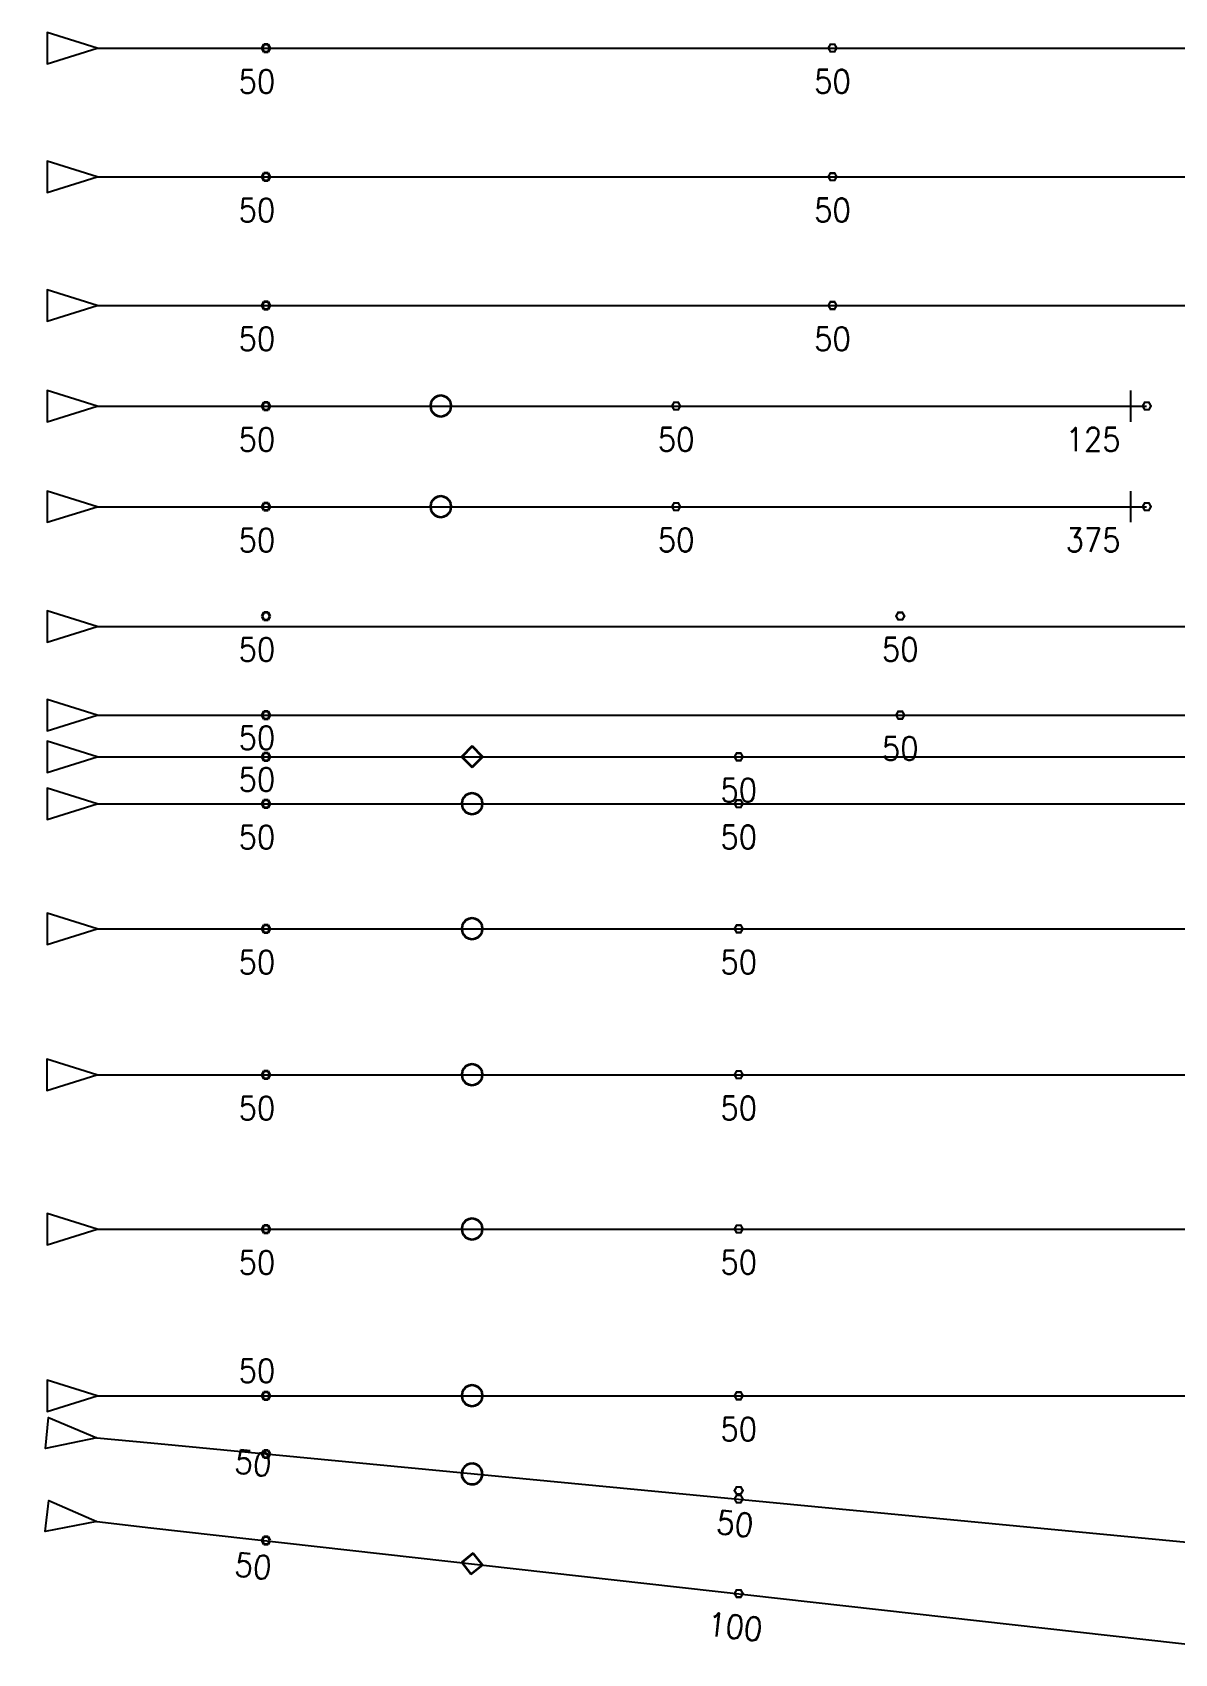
# Model space of a CAD drawing. Header units: millimetres. Extents: x 131700 to 589785, y -24154 to 46087.
# Drawn here: x 380760 to 391717, y 9146 to 24699 of the extents above; entities that cross this region are included whole.
import ezdxf
from ezdxf.enums import TextEntityAlignment as Align

# ---------------------------------------------------------------- set-up
doc = ezdxf.new("R2010")
doc.units = ezdxf.units.MM
doc.layers.get('0').update_dxf_attribs({"lineweight": 20})
doc.layers.add('ARES_TAG', color=3, linetype='Continuous')
doc.layers.add('NDC_S_TENDON', color=10, linetype='Continuous')
doc.layers.add('Current_plane_Column', color=7, linetype='Continuous', true_color=0x4b00ff)
doc.layers.add('NDC_LCAP', color=87, linetype='Continuous', plot=False)
for name, color, linetype, lineweight in [('NDC_S-TENDON', 6, 'Continuous', 35), ('NDC_S_ANNO', 7, 'Continuous', 20), ('NDC_S_SYMBOL', 1, 'Continuous', 15)]:
    doc.layers.add(name, color=color, linetype=linetype, lineweight=lineweight)
doc.styles.add('ARES_BIGTEXT', font='VHARIALN.TTF')
doc.styles.add('ARES_ROMANS_0.36', font='romans.shx', dxfattribs={"width": 0.36, "bigfont": 'vns.shx'})
doc.styles.add('MtXpl_standard_shx', font='standard.shx')
doc.styles.get("Standard").update_dxf_attribs({"font": 'arial.ttf'})

# ---------------------------------------------------------------- blocks, each defined once
blk = doc.blocks.new('*U583')
at = {"layer": 'NDC_S_TENDON'}
for p, q in [((-4909, 0), (-500, 0)), ((-500, 0), (5123, 0))]:
    blk.add_line(p, q, dxfattribs=at)
blk.add_lwpolyline([(-5429, 0), (-5909, 150), (-5909, -150), (-5429, 0), (-4909, 0)], dxfattribs=at)
at = {"layer": 'ARES_TAG', "style": 'ARES_ROMANS_0.36', "width": 0.36}
blk.add_attdef('S3', text='', height=375, dxfattribs=at).set_placement((-9038, 0), align=Align.MIDDLE_CENTER)
at = {"layer": 'NDC_LCAP', "style": 'ARES_BIGTEXT'}
blk.add_attdef('L', text='', height=350, dxfattribs=at).set_placement((-9769, 0), align=Align.MIDDLE_RIGHT)
blk = doc.blocks.new('*U586')
at = {"layer": 'NDC_S_TENDON'}
for p, q in [((-4909, 0), (-500, 0)), ((-500, 0), (5123, 0))]:
    blk.add_line(p, q, dxfattribs=at)
blk.add_lwpolyline([(-5429, 0), (-5909, 150), (-5909, -150), (-5429, 0), (-4909, 0)], dxfattribs=at)
at = {"layer": 'ARES_TAG', "style": 'ARES_ROMANS_0.36', "width": 0.36}
blk.add_attdef('S3', text='', height=375, dxfattribs=at).set_placement((-10219, 0), align=Align.MIDDLE_CENTER)
at = {"layer": 'NDC_LCAP', "style": 'ARES_BIGTEXT'}
blk.add_attdef('L', text='', height=350, dxfattribs=at).set_placement((-10950, 0), align=Align.MIDDLE_RIGHT)
blk = doc.blocks.new('*U598')
at = {"layer": 'NDC_S_TENDON'}
for p, q in [((-4926, 0), (-500, 0)), ((-500, 0), (5123, 0))]:
    blk.add_line(p, q, dxfattribs=at)
blk.add_lwpolyline([(-5446, 0), (-5926, 150), (-5926, -150), (-5446, 0), (-4926, 0)], dxfattribs=at)
at = {"layer": 'ARES_TAG', "style": 'ARES_ROMANS_0.36', "width": 0.36}
blk.add_attdef('S3', text='', height=375, dxfattribs=at).set_placement((-9956, 0), align=Align.MIDDLE_CENTER)
at = {"layer": 'NDC_LCAP', "style": 'ARES_BIGTEXT'}
blk.add_attdef('L', text='', height=350, dxfattribs=at).set_placement((-10687, 0), align=Align.MIDDLE_RIGHT)
blk = doc.blocks.new('*U601')
at = {"layer": 'NDC_S_TENDON'}
for p, q in [((-4912, 0), (-500, 0)), ((-500, 0), (5123, 0))]:
    blk.add_line(p, q, dxfattribs=at)
blk.add_lwpolyline([(-5432, 0), (-5912, 150), (-5912, -150), (-5432, 0), (-4912, 0)], dxfattribs=at)
at = {"layer": 'ARES_TAG', "style": 'ARES_ROMANS_0.36', "width": 0.36}
blk.add_attdef('S3', text='', height=375, dxfattribs=at).set_placement((-9042, 0), align=Align.MIDDLE_CENTER)
at = {"layer": 'NDC_LCAP', "style": 'ARES_BIGTEXT'}
blk.add_attdef('L', text='', height=350, dxfattribs=at).set_placement((-9773, 0), align=Align.MIDDLE_RIGHT)
blk = doc.blocks.new('*U594')
at = {"layer": 'NDC_S_SYMBOL', "color": 3}
blk.add_line((-8588, 0), (-7088, 0), dxfattribs=at)
blk.add_circle((-9038, 0), 450, dxfattribs=at)
at = {"layer": 'NDC_S_TENDON'}
for p, q in [((-4909, 0), (-500, 0)), ((-500, 0), (2837, 0)), ((2837, 0), (3639, 0)), ((3639, 0), (4639, 0)), ((4489, -150), (4489, 150))]:
    blk.add_line(p, q, dxfattribs=at)
blk.add_lwpolyline([(-5429, 0), (-5909, 150), (-5909, -150), (-5429, 0), (-4909, 0)], dxfattribs=at)
at = {"layer": 'ARES_TAG', "style": 'ARES_ROMANS_0.36', "width": 0.36}
blk.add_attdef('S3', text='', height=375, dxfattribs=at).set_placement((-9038, 0), align=Align.MIDDLE_CENTER)
at = {"layer": 'NDC_LCAP', "style": 'ARES_BIGTEXT'}
blk.add_attdef('L', text='', height=350, dxfattribs=at).set_placement((-9769, 0), align=Align.MIDDLE_RIGHT)
blk = doc.blocks.new('*U590')
at = {"layer": 'NDC_S_TENDON'}
for p, q in [((-4911, 0), (-500, 0)), ((-500, 0), (5123, 0))]:
    blk.add_line(p, q, dxfattribs=at)
blk.add_lwpolyline([(-5431, 0), (-5911, 150), (-5911, -150), (-5431, 0), (-4911, 0)], dxfattribs=at)
at = {"layer": 'ARES_TAG', "style": 'ARES_ROMANS_0.36', "width": 0.36}
blk.add_attdef('S3', text='', height=375, dxfattribs=at).set_placement((-9040, 0), align=Align.MIDDLE_CENTER)
at = {"layer": 'NDC_LCAP', "style": 'ARES_BIGTEXT'}
blk.add_attdef('L', text='', height=350, dxfattribs=at).set_placement((-9771, 0), align=Align.MIDDLE_RIGHT)
blk = doc.blocks.new('*U589')
at = {"layer": 'NDC_S_TENDON'}
for p, q in [((-4908, 0), (-500, 0)), ((-500, 0), (5123, 0))]:
    blk.add_line(p, q, dxfattribs=at)
blk.add_lwpolyline([(-5428, 0), (-5908, 150), (-5908, -150), (-5428, 0), (-4908, 0)], dxfattribs=at)
at = {"layer": 'ARES_TAG', "style": 'ARES_ROMANS_0.36', "width": 0.36}
blk.add_attdef('S3', text='', height=375, dxfattribs=at).set_placement((-9038, 0), align=Align.MIDDLE_CENTER)
at = {"layer": 'NDC_LCAP', "style": 'ARES_BIGTEXT'}
blk.add_attdef('L', text='', height=350, dxfattribs=at).set_placement((-9769, 0), align=Align.MIDDLE_RIGHT)
blk = doc.blocks.new('*U605')
at = {"layer": 'NDC_S_TENDON'}
blk.add_line((-27206, -1208), (-16450, 0), dxfattribs=at)
blk.add_lwpolyline([(-27723, -1266), (-28217, -1171), (-28183, -1469), (-27723, -1266), (-27206, -1208)], dxfattribs=at)
at = {"layer": 'ARES_TAG', "style": 'ARES_ROMANS_0.36', "width": 0.36}
blk.add_attdef('S3', text='', height=375, rotation=6.4084, dxfattribs=at).set_placement((-31310, -1669), align=Align.MIDDLE_CENTER)
at = {"layer": 'NDC_LCAP', "style": 'ARES_BIGTEXT'}
blk.add_attdef('L', text='', height=350, rotation=6.4084, dxfattribs=at).set_placement((-32037, -1751), align=Align.MIDDLE_RIGHT)
blk = doc.blocks.new('*U604')
at = {"layer": 'NDC_S_TENDON'}
blk.add_line((-27204, -1030), (-16450, 0), dxfattribs=at)
blk.add_lwpolyline([(-27722, -1079), (-28214, -976), (-28186, -1274), (-27722, -1079), (-27204, -1030)], dxfattribs=at)
at = {"layer": 'ARES_TAG', "style": 'ARES_ROMANS_0.36', "width": 0.36}
blk.add_attdef('S3', text='', height=375, rotation=5.4684, dxfattribs=at).set_placement((-31315, -1423), align=Align.MIDDLE_CENTER)
at = {"layer": 'NDC_LCAP', "style": 'ARES_BIGTEXT'}
blk.add_attdef('L', text='', height=350, rotation=5.4684, dxfattribs=at).set_placement((-32043, -1493), align=Align.MIDDLE_RIGHT)
blk = doc.blocks.new('*U597')
at = {"layer": 'NDC_S_TENDON'}
for p, q in [((-4909, 0), (-500, 0)), ((-500, 0), (5123, 0))]:
    blk.add_line(p, q, dxfattribs=at)
blk.add_lwpolyline([(-5429, 0), (-5909, 150), (-5909, -150), (-5429, 0), (-4909, 0)], dxfattribs=at)
at = {"layer": 'ARES_TAG', "style": 'ARES_ROMANS_0.36', "width": 0.36}
blk.add_attdef('S3', text='', height=375, dxfattribs=at).set_placement((-9038, 0), align=Align.MIDDLE_CENTER)
at = {"layer": 'NDC_LCAP', "style": 'ARES_BIGTEXT'}
blk.add_attdef('L', text='', height=350, dxfattribs=at).set_placement((-9769, 0), align=Align.MIDDLE_RIGHT)
blk = doc.blocks.new('*U596')
at = {"layer": 'NDC_S_TENDON'}
for p, q in [((-4909, 0), (-500, 0)), ((-500, 0), (5123, 0))]:
    blk.add_line(p, q, dxfattribs=at)
blk.add_lwpolyline([(-5429, 0), (-5909, 150), (-5909, -150), (-5429, 0), (-4909, 0)], dxfattribs=at)
at = {"layer": 'ARES_TAG', "style": 'ARES_ROMANS_0.36', "width": 0.36}
blk.add_attdef('S3', text='', height=375, dxfattribs=at).set_placement((-9038, 0), align=Align.MIDDLE_CENTER)
at = {"layer": 'NDC_LCAP', "style": 'ARES_BIGTEXT'}
blk.add_attdef('L', text='', height=350, dxfattribs=at).set_placement((-9769, 0), align=Align.MIDDLE_RIGHT)
blk = doc.blocks.new('TDX')
at = {"layer": 'NDC_S-TENDON', "linetype": 'Continuous'}
for p, q in [((380, 15084, 2489), (360, 15049, 2489)), ((380, 15084, 2489), (360, 15049, 2489)), ((360, 15049, 2489), (380, 15014, 2489)), ((360, 15049, 2489), (380, 15014, 2489)), ((420, 15084, 2489), (380, 15084, 2489)), ((420, 15084, 2489), (380, 15084, 2489)), ((380, 15014, 2489), (420, 15014, 2489)), ((380, 15014, 2489), (420, 15014, 2489)), ((440, 15049, 2489), (420, 15084, 2489)), ((440, 15049, 2489), (420, 15084, 2489)), ((420, 15014, 2489), (440, 15049, 2489)), ((420, 15014, 2489), (440, 15049, 2489)), ((380, 13849, 2489), (360, 13814, 2489)), ((380, 13849, 2489), (360, 13814, 2489)), ((420, 13849, 2489), (380, 13849, 2489)), ((420, 13849, 2489), (380, 13849, 2489)), ((440, 13814, 2489), (420, 13849, 2489)), ((440, 13814, 2489), (420, 13849, 2489)), ((360, 13814, 2489), (380, 13779, 2489)), ((360, 13814, 2489), (380, 13779, 2489)), ((380, 13779, 2489), (420, 13779, 2489)), ((380, 13779, 2489), (420, 13779, 2489)), ((420, 13779, 2489), (440, 13814, 2489)), ((420, 13779, 2489), (440, 13814, 2489)), ((380, 12614, 2489), (360, 12579, 2489)), ((380, 12614, 2489), (360, 12579, 2489)), ((420, 12614, 2489), (380, 12614, 2489)), ((420, 12614, 2489), (380, 12614, 2489)), ((440, 12579, 2489), (420, 12614, 2489)), ((440, 12579, 2489), (420, 12614, 2489)), ((360, 12579, 2489), (380, 12544, 2489)), ((360, 12579, 2489), (380, 12544, 2489)), ((380, 12544, 2489), (420, 12544, 2489)), ((380, 12544, 2489), (420, 12544, 2489)), ((420, 12544, 2489), (440, 12579, 2489)), ((420, 12544, 2489), (440, 12579, 2489)), ((1997, 11674, 5322), (1982, 11646, 5322)), ((2019, 11696, 5322), (1997, 11674, 5322)), ((2047, 11710, 5322), (2019, 11696, 5322)), ((2078, 11715, 5322), (2047, 11710, 5322)), ((2108, 11710, 5322), (2078, 11715, 5322)), ((2136, 11696, 5322), (2108, 11710, 5322)), ((2158, 11674, 5322), (2136, 11696, 5322)), ((2173, 11646, 5322), (2158, 11674, 5322)), ((380, 11649, 2489), (360, 11614, 2489)), ((380, 11649, 2489), (360, 11614, 2489)), ((360, 11614, 2489), (380, 11579, 2489)), ((360, 11614, 2489), (380, 11579, 2489)), ((420, 11649, 2489), (380, 11649, 2489)), ((420, 11649, 2489), (380, 11649, 2489)), ((380, 11579, 2489), (420, 11579, 2489)), ((380, 11579, 2489), (420, 11579, 2489)), ((440, 11614, 2489), (420, 11649, 2489)), ((440, 11614, 2489), (420, 11649, 2489)), ((420, 11579, 2489), (440, 11614, 2489)), ((420, 11579, 2489), (440, 11614, 2489)), ((1982, 11646, 5322), (1978, 11615, 5322)), ((1978, 11615, 5322), (1982, 11584, 5322)), ((1978, 11615, 5322), (1978, 11615, 5322)), ((1982, 11584, 5322), (1997, 11556, 5322)), ((1997, 11556, 5322), (2019, 11534, 5322)), ((2019, 11534, 5322), (2047, 11520, 5322)), ((2047, 11520, 5322), (2078, 11515, 5322)), ((2078, 11515, 5322), (2108, 11520, 5322)), ((2108, 11520, 5322), (2136, 11534, 5322)), ((2136, 11534, 5322), (2158, 11556, 5322)), ((2158, 11556, 5322), (2173, 11584, 5322)), ((2178, 11615, 5322), (2173, 11646, 5322)), ((2173, 11584, 5322), (2178, 11615, 5322)), ((2047, 10745, 5180), (2019, 10731, 5180)), ((2078, 10750, 5180), (2047, 10745, 5180)), ((2108, 10745, 5180), (2078, 10750, 5180)), ((2136, 10731, 5180), (2108, 10745, 5180)), ((380, 10684, 2489), (360, 10649, 2489)), ((380, 10684, 2489), (360, 10649, 2489)), ((360, 10649, 2489), (380, 10614, 2489)), ((360, 10649, 2489), (380, 10614, 2489)), ((420, 10684, 2489), (380, 10684, 2489)), ((420, 10684, 2489), (380, 10684, 2489)), ((380, 10614, 2489), (420, 10614, 2489)), ((380, 10614, 2489), (420, 10614, 2489)), ((440, 10649, 2489), (420, 10684, 2489)), ((440, 10649, 2489), (420, 10684, 2489)), ((420, 10614, 2489), (440, 10649, 2489)), ((420, 10614, 2489), (440, 10649, 2489)), ((1982, 10681, 5180), (1978, 10650, 5180)), ((1978, 10650, 5180), (1982, 10619, 5180)), ((1978, 10650, 5180), (1978, 10650, 5180)), ((1997, 10709, 5180), (1982, 10681, 5180)), ((1982, 10619, 5180), (1997, 10591, 5180)), ((2019, 10731, 5180), (1997, 10709, 5180)), ((1997, 10591, 5180), (2019, 10569, 5180)), ((2158, 10709, 5180), (2136, 10731, 5180)), ((2136, 10569, 5180), (2158, 10591, 5180)), ((2173, 10681, 5180), (2158, 10709, 5180)), ((2158, 10591, 5180), (2173, 10619, 5180)), ((2178, 10650, 5180), (2173, 10681, 5180)), ((2173, 10619, 5180), (2178, 10650, 5180)), ((2019, 10569, 5180), (2047, 10555, 5180)), ((2047, 10555, 5180), (2078, 10550, 5180)), ((2078, 10550, 5180), (2108, 10555, 5180)), ((2108, 10555, 5180), (2136, 10569, 5180)), ((380, 9634, 2489), (360, 9599, 2489)), ((380, 9634, 2489), (360, 9599, 2489)), ((360, 9599, 2489), (380, 9564, 2489)), ((360, 9599, 2489), (380, 9564, 2489)), ((420, 9634, 2489), (380, 9634, 2489)), ((420, 9634, 2489), (380, 9634, 2489)), ((380, 9564, 2489), (420, 9564, 2489)), ((380, 9564, 2489), (420, 9564, 2489)), ((440, 9599, 2489), (420, 9634, 2489)), ((440, 9599, 2489), (420, 9634, 2489)), ((420, 9564, 2489), (440, 9599, 2489)), ((420, 9564, 2489), (440, 9599, 2489)), ((380, 8684, 2489), (360, 8649, 2489)), ((380, 8684, 2489), (360, 8649, 2489)), ((360, 8649, 2489), (380, 8614, 2489)), ((360, 8649, 2489), (380, 8614, 2489)), ((420, 8684, 2489), (380, 8684, 2489)), ((420, 8684, 2489), (380, 8684, 2489)), ((380, 8614, 2489), (420, 8614, 2489)), ((380, 8614, 2489), (420, 8614, 2489)), ((440, 8649, 2489), (420, 8684, 2489)), ((440, 8649, 2489), (420, 8684, 2489)), ((420, 8614, 2489), (440, 8649, 2489)), ((420, 8614, 2489), (440, 8649, 2489)), ((380, 8284, 2489), (360, 8249, 2489)), ((380, 8284, 2489), (360, 8249, 2489)), ((360, 8249, 2489), (380, 8214, 2489)), ((360, 8249, 2489), (380, 8214, 2489)), ((420, 8284, 2489), (380, 8284, 2489)), ((420, 8284, 2489), (380, 8284, 2489)), ((440, 8249, 2489), (420, 8284, 2489)), ((440, 8249, 2489), (420, 8284, 2489)), ((420, 8214, 2489), (440, 8249, 2489)), ((420, 8214, 2489), (440, 8249, 2489)), ((2378, 8350, 5177), (2278, 8250, 5177)), ((2278, 8250, 5177), (2378, 8150, 5177)), ((2278, 8250, 5177), (2278, 8250, 5177)), ((2478, 8250, 5177), (2378, 8350, 5177)), ((2378, 8150, 5177), (2478, 8250, 5177)), ((380, 8214, 2489), (420, 8214, 2489)), ((380, 8214, 2489), (420, 8214, 2489)), ((380, 7833, 2489), (360, 7799, 2489)), ((380, 7833, 2489), (360, 7799, 2489)), ((360, 7799, 2489), (380, 7764, 2489)), ((360, 7799, 2489), (380, 7764, 2489)), ((420, 7833, 2489), (380, 7833, 2489)), ((420, 7833, 2489), (380, 7833, 2489)), ((440, 7799, 2489), (420, 7833, 2489)), ((440, 7799, 2489), (420, 7833, 2489)), ((420, 7764, 2489), (440, 7799, 2489)), ((420, 7764, 2489), (440, 7799, 2489)), ((2282, 7831, 5321), (2278, 7800, 5321)), ((2278, 7800, 5321), (2282, 7769, 5321)), ((2278, 7800, 5321), (2278, 7800, 5321)), ((2297, 7859, 5321), (2282, 7831, 5321)), ((2319, 7881, 5321), (2297, 7859, 5321)), ((2347, 7895, 5321), (2319, 7881, 5321)), ((2378, 7900, 5321), (2347, 7895, 5321)), ((2408, 7895, 5321), (2378, 7900, 5321)), ((2436, 7881, 5321), (2408, 7895, 5321)), ((2458, 7859, 5321), (2436, 7881, 5321)), ((2473, 7831, 5321), (2458, 7859, 5321)), ((2478, 7800, 5321), (2473, 7831, 5321)), ((2473, 7769, 5321), (2478, 7800, 5321)), ((380, 7764, 2489), (420, 7764, 2489)), ((380, 7764, 2489), (420, 7764, 2489)), ((2282, 7769, 5321), (2297, 7741, 5321)), ((2297, 7741, 5321), (2319, 7719, 5321)), ((2319, 7719, 5321), (2347, 7705, 5321)), ((2347, 7705, 5321), (2378, 7700, 5321)), ((2378, 7700, 5321), (2408, 7705, 5321)), ((2408, 7705, 5321), (2436, 7719, 5321)), ((2436, 7719, 5321), (2458, 7741, 5321)), ((2458, 7741, 5321), (2473, 7769, 5321)), ((2347, 6695, 5321), (2319, 6681, 5321)), ((2378, 6700, 5321), (2347, 6695, 5321)), ((2408, 6695, 5321), (2378, 6700, 5321)), ((2436, 6681, 5321), (2408, 6695, 5321)), ((380, 6634, 2489), (360, 6599, 2489)), ((380, 6634, 2489), (360, 6599, 2489)), ((360, 6599, 2489), (380, 6564, 2489)), ((360, 6599, 2489), (380, 6564, 2489)), ((420, 6634, 2489), (380, 6634, 2489)), ((420, 6634, 2489), (380, 6634, 2489)), ((380, 6564, 2489), (420, 6564, 2489)), ((380, 6564, 2489), (420, 6564, 2489)), ((440, 6599, 2489), (420, 6634, 2489)), ((440, 6599, 2489), (420, 6634, 2489)), ((420, 6564, 2489), (440, 6599, 2489)), ((420, 6564, 2489), (440, 6599, 2489)), ((2282, 6631, 5321), (2278, 6600, 5321)), ((2278, 6600, 5321), (2278, 6600, 5321)), ((2278, 6600, 5321), (2282, 6569, 5321)), ((2297, 6659, 5321), (2282, 6631, 5321)), ((2282, 6569, 5321), (2297, 6541, 5321)), ((2319, 6681, 5321), (2297, 6659, 5321)), ((2297, 6541, 5321), (2319, 6519, 5321)), ((2458, 6659, 5321), (2436, 6681, 5321)), ((2436, 6519, 5321), (2458, 6541, 5321)), ((2473, 6631, 5321), (2458, 6659, 5321)), ((2458, 6541, 5321), (2473, 6569, 5321)), ((2478, 6600, 5321), (2473, 6631, 5321)), ((2473, 6569, 5321), (2478, 6600, 5321)), ((2319, 6519, 5321), (2347, 6505, 5321)), ((2347, 6505, 5321), (2378, 6500, 5321)), ((2378, 6500, 5321), (2408, 6505, 5321)), ((2408, 6505, 5321), (2436, 6519, 5321)), ((2347, 5295, 5321), (2319, 5281, 5321)), ((2378, 5300, 5321), (2347, 5295, 5321)), ((2408, 5295, 5321), (2378, 5300, 5321)), ((2436, 5281, 5321), (2408, 5295, 5321)), ((380, 5234, 2489), (360, 5199, 2489)), ((380, 5234, 2489), (360, 5199, 2489)), ((360, 5199, 2489), (380, 5164, 2489)), ((360, 5199, 2489), (380, 5164, 2489)), ((420, 5234, 2489), (380, 5234, 2489)), ((420, 5234, 2489), (380, 5234, 2489)), ((380, 5164, 2489), (420, 5164, 2489)), ((380, 5164, 2489), (420, 5164, 2489)), ((440, 5199, 2489), (420, 5234, 2489)), ((440, 5199, 2489), (420, 5234, 2489)), ((420, 5164, 2489), (440, 5199, 2489)), ((420, 5164, 2489), (440, 5199, 2489)), ((2282, 5231, 5321), (2278, 5200, 5321)), ((2278, 5200, 5321), (2282, 5169, 5321)), ((2278, 5200, 5321), (2278, 5200, 5321)), ((2297, 5259, 5321), (2282, 5231, 5321)), ((2282, 5169, 5321), (2297, 5141, 5321)), ((2319, 5281, 5321), (2297, 5259, 5321)), ((2297, 5141, 5321), (2319, 5119, 5321)), ((2458, 5259, 5321), (2436, 5281, 5321)), ((2436, 5119, 5321), (2458, 5141, 5321)), ((2473, 5231, 5321), (2458, 5259, 5321)), ((2458, 5141, 5321), (2473, 5169, 5321)), ((2478, 5200, 5321), (2473, 5231, 5321)), ((2473, 5169, 5321), (2478, 5200, 5321)), ((2319, 5119, 5321), (2347, 5105, 5321)), ((2347, 5105, 5321), (2378, 5100, 5321)), ((2378, 5100, 5321), (2408, 5105, 5321)), ((2408, 5105, 5321), (2436, 5119, 5321)), ((380, 3754, 2489), (360, 3719, 2489)), ((380, 3754, 2489), (360, 3719, 2489)), ((420, 3754, 2489), (380, 3754, 2489)), ((420, 3754, 2489), (380, 3754, 2489)), ((440, 3719, 2489), (420, 3754, 2489)), ((440, 3719, 2489), (420, 3754, 2489)), ((2282, 3751, 5321), (2278, 3720, 5321)), ((2297, 3779, 5321), (2282, 3751, 5321)), ((2319, 3801, 5321), (2297, 3779, 5321)), ((2347, 3815, 5321), (2319, 3801, 5321)), ((2378, 3820, 5321), (2347, 3815, 5321)), ((2408, 3815, 5321), (2378, 3820, 5321)), ((2436, 3801, 5321), (2408, 3815, 5321)), ((2458, 3779, 5321), (2436, 3801, 5321)), ((2473, 3751, 5321), (2458, 3779, 5321)), ((2478, 3720, 5321), (2473, 3751, 5321)), ((360, 3719, 2489), (380, 3684, 2489)), ((360, 3719, 2489), (380, 3684, 2489)), ((380, 3684, 2489), (420, 3684, 2489)), ((380, 3684, 2489), (420, 3684, 2489)), ((420, 3684, 2489), (440, 3719, 2489)), ((420, 3684, 2489), (440, 3719, 2489)), ((2278, 3720, 5321), (2282, 3689, 5321)), ((2278, 3720, 5321), (2278, 3720, 5321)), ((2282, 3689, 5321), (2297, 3661, 5321)), ((2297, 3661, 5321), (2319, 3639, 5321)), ((2319, 3639, 5321), (2347, 3625, 5321)), ((2347, 3625, 5321), (2378, 3620, 5321)), ((2378, 3620, 5321), (2408, 3625, 5321)), ((2408, 3625, 5321), (2436, 3639, 5321)), ((2436, 3639, 5321), (2458, 3661, 5321)), ((2458, 3661, 5321), (2473, 3689, 5321)), ((2473, 3689, 5321), (2478, 3720, 5321)), ((2297, 2179, 5321), (2282, 2151, 5321)), ((2319, 2201, 5321), (2297, 2179, 5321)), ((2347, 2215, 5321), (2319, 2201, 5321)), ((2378, 2220, 5321), (2347, 2215, 5321)), ((2408, 2215, 5321), (2378, 2220, 5321)), ((2436, 2201, 5321), (2408, 2215, 5321)), ((2458, 2179, 5321), (2436, 2201, 5321)), ((2473, 2151, 5321), (2458, 2179, 5321)), ((380, 2154, 2489), (360, 2119, 2489)), ((380, 2154, 2489), (360, 2119, 2489)), ((360, 2119, 2489), (380, 2084, 2489)), ((360, 2119, 2489), (380, 2084, 2489)), ((420, 2154, 2489), (380, 2154, 2489)), ((420, 2154, 2489), (380, 2154, 2489)), ((380, 2084, 2489), (420, 2084, 2489)), ((380, 2084, 2489), (420, 2084, 2489)), ((440, 2119, 2489), (420, 2154, 2489)), ((440, 2119, 2489), (420, 2154, 2489)), ((420, 2084, 2489), (440, 2119, 2489)), ((420, 2084, 2489), (440, 2119, 2489)), ((2282, 2151, 5321), (2278, 2120, 5321)), ((2278, 2120, 5321), (2282, 2089, 5321)), ((2278, 2120, 5321), (2278, 2120, 5321)), ((2282, 2089, 5321), (2297, 2061, 5321)), ((2297, 2061, 5321), (2319, 2039, 5321)), ((2319, 2039, 5321), (2347, 2025, 5321)), ((2347, 2025, 5321), (2378, 2020, 5321)), ((2378, 2020, 5321), (2408, 2025, 5321)), ((2408, 2025, 5321), (2436, 2039, 5321)), ((2436, 2039, 5321), (2458, 2061, 5321)), ((2458, 2061, 5321), (2473, 2089, 5321)), ((2478, 2120, 5321), (2473, 2151, 5321)), ((2473, 2089, 5321), (2478, 2120, 5321)), ((380, 1595, 5436), (360, 1561, 5436)), ((380, 1595, 5436), (360, 1561, 5436)), ((360, 1561, 5436), (380, 1526, 5436)), ((360, 1561, 5436), (380, 1526, 5436)), ((420, 1595, 5436), (380, 1595, 5436)), ((420, 1595, 5436), (380, 1595, 5436)), ((440, 1561, 5436), (420, 1595, 5436)), ((440, 1561, 5436), (420, 1595, 5436)), ((420, 1526, 5436), (440, 1561, 5436)), ((420, 1526, 5436), (440, 1561, 5436)), ((380, 1526, 5436), (420, 1526, 5436)), ((380, 1526, 5436), (420, 1526, 5436)), ((2286, 1411, 5322), (2278, 1381, 5322)), ((2304, 1437, 5322), (2286, 1411, 5322)), ((2328, 1456, 5322), (2304, 1437, 5322)), ((2357, 1467, 5322), (2328, 1456, 5322)), ((2389, 1469, 5322), (2357, 1467, 5322)), ((2419, 1461, 5322), (2389, 1469, 5322)), ((2445, 1443, 5322), (2419, 1461, 5322)), ((2464, 1419, 5322), (2445, 1443, 5322)), ((2475, 1390, 5322), (2464, 1419, 5322)), ((2278, 1381, 5322), (2280, 1349, 5322)), ((2278, 1381, 5322), (2278, 1381, 5322)), ((2280, 1349, 5322), (2291, 1320, 5322)), ((2291, 1320, 5322), (2310, 1296, 5322)), ((2310, 1296, 5322), (2336, 1278, 5322)), ((2336, 1278, 5322), (2366, 1270, 5322)), ((2366, 1270, 5322), (2398, 1271, 5322)), ((2398, 1271, 5322), (2427, 1282, 5322)), ((2427, 1282, 5322), (2451, 1302, 5322)), ((2451, 1302, 5322), (2469, 1328, 5322)), ((2469, 1328, 5322), (2477, 1358, 5322)), ((2477, 1358, 5322), (2475, 1390, 5322)), ((380, 765, 5355), (360, 730, 5355)), ((380, 765, 5355), (360, 730, 5355)), ((360, 730, 5355), (380, 695, 5355)), ((360, 730, 5355), (380, 695, 5355)), ((420, 765, 5355), (380, 765, 5355)), ((420, 765, 5355), (380, 765, 5355)), ((380, 695, 5355), (420, 695, 5355)), ((380, 695, 5355), (420, 695, 5355)), ((440, 730, 5355), (420, 765, 5355)), ((440, 730, 5355), (420, 765, 5355)), ((420, 695, 5355), (440, 730, 5355)), ((420, 695, 5355), (440, 730, 5355)), ((2389, 608, 5152), (2278, 520, 5152)), ((2278, 520, 5152), (2366, 409, 5152)), ((2278, 520, 5152), (2278, 520, 5152)), ((2366, 409, 5152), (2477, 498, 5152)), ((2477, 498, 5152), (2389, 608, 5152))]:
    blk.add_line(p, q, dxfattribs=at)
for points, elevation in [([(5875, 15050, 20, 20, 0), (5855, 15085, 20, 20, 0), (5815, 15085, 20, 20, 0), (5795, 15050, 20, 20, 0), (5815, 15015, 20, 20, 0), (5855, 15015, 20, 20, 0)], 2800), ([(5875, 15050, 20, 20, 0), (5855, 15085, 20, 20, 0), (5815, 15085, 20, 20, 0), (5795, 15050, 20, 20, 0), (5815, 15015, 20, 20, 0), (5855, 15015, 20, 20, 0)], 2800), ([(5875, 15050, 20, 20, 0), (5855, 15085, 20, 20, 0), (5815, 15085, 20, 20, 0), (5795, 15050, 20, 20, 0), (5815, 15015, 20, 20, 0), (5855, 15015, 20, 20, 0)], 5289), ([(5875, 15050, 20, 20, 0), (5855, 15085, 20, 20, 0), (5815, 15085, 20, 20, 0), (5795, 15050, 20, 20, 0), (5815, 15015, 20, 20, 0), (5855, 15015, 20, 20, 0)], 5289), ([(5875, 15049, 20, 20, 0), (5855, 15084, 20, 20, 0), (5815, 15084, 20, 20, 0), (5795, 15049, 20, 20, 0), (5815, 15014, 20, 20, 0), (5855, 15014, 20, 20, 0)], 4714), ([(5875, 15049, 20, 20, 0), (5855, 15084, 20, 20, 0), (5815, 15084, 20, 20, 0), (5795, 15049, 20, 20, 0), (5815, 15014, 20, 20, 0), (5855, 15014, 20, 20, 0)], 4714), ([(5875, 13815, 20, 20, 0), (5855, 13850, 20, 20, 0), (5815, 13850, 20, 20, 0), (5795, 13815, 20, 20, 0), (5815, 13780, 20, 20, 0), (5855, 13780, 20, 20, 0)], 2800), ([(5875, 13815, 20, 20, 0), (5855, 13850, 20, 20, 0), (5815, 13850, 20, 20, 0), (5795, 13815, 20, 20, 0), (5815, 13780, 20, 20, 0), (5855, 13780, 20, 20, 0)], 2800), ([(5875, 13815, 20, 20, 0), (5855, 13850, 20, 20, 0), (5815, 13850, 20, 20, 0), (5795, 13815, 20, 20, 0), (5815, 13780, 20, 20, 0), (5855, 13780, 20, 20, 0)], 5289), ([(5875, 13815, 20, 20, 0), (5855, 13850, 20, 20, 0), (5815, 13850, 20, 20, 0), (5795, 13815, 20, 20, 0), (5815, 13780, 20, 20, 0), (5855, 13780, 20, 20, 0)], 5289), ([(5875, 13814, 20, 20, 0), (5855, 13849, 20, 20, 0), (5815, 13849, 20, 20, 0), (5795, 13814, 20, 20, 0), (5815, 13779, 20, 20, 0), (5855, 13779, 20, 20, 0)], 4714), ([(5875, 13814, 20, 20, 0), (5855, 13849, 20, 20, 0), (5815, 13849, 20, 20, 0), (5795, 13814, 20, 20, 0), (5815, 13779, 20, 20, 0), (5855, 13779, 20, 20, 0)], 4714), ([(5875, 12580, 20, 20, 0), (5855, 12615, 20, 20, 0), (5815, 12615, 20, 20, 0), (5795, 12580, 20, 20, 0), (5815, 12545, 20, 20, 0), (5855, 12545, 20, 20, 0)], 2800), ([(5875, 12580, 20, 20, 0), (5855, 12615, 20, 20, 0), (5815, 12615, 20, 20, 0), (5795, 12580, 20, 20, 0), (5815, 12545, 20, 20, 0), (5855, 12545, 20, 20, 0)], 2800), ([(5875, 12580, 20, 20, 0), (5855, 12615, 20, 20, 0), (5815, 12615, 20, 20, 0), (5795, 12580, 20, 20, 0), (5815, 12545, 20, 20, 0), (5855, 12545, 20, 20, 0)], 5289), ([(5875, 12580, 20, 20, 0), (5855, 12615, 20, 20, 0), (5815, 12615, 20, 20, 0), (5795, 12580, 20, 20, 0), (5815, 12545, 20, 20, 0), (5855, 12545, 20, 20, 0)], 5289), ([(5875, 12579, 20, 20, 0), (5855, 12614, 20, 20, 0), (5815, 12614, 20, 20, 0), (5795, 12579, 20, 20, 0), (5815, 12544, 20, 20, 0), (5855, 12544, 20, 20, 0)], 4714), ([(5875, 12579, 20, 20, 0), (5855, 12614, 20, 20, 0), (5815, 12614, 20, 20, 0), (5795, 12579, 20, 20, 0), (5815, 12544, 20, 20, 0), (5855, 12544, 20, 20, 0)], 4714), ([(4375, 11615, 20, 20, 0), (4355, 11650, 20, 20, 0), (4315, 11650, 20, 20, 0), (4295, 11615, 20, 20, 0), (4315, 11580, 20, 20, 0), (4355, 11580, 20, 20, 0)], 2800), ([(4375, 11615, 20, 20, 0), (4355, 11650, 20, 20, 0), (4315, 11650, 20, 20, 0), (4295, 11615, 20, 20, 0), (4315, 11580, 20, 20, 0), (4355, 11580, 20, 20, 0)], 2800), ([(4375, 11615, 20, 20, 0), (4355, 11650, 20, 20, 0), (4315, 11650, 20, 20, 0), (4295, 11615, 20, 20, 0), (4315, 11580, 20, 20, 0), (4355, 11580, 20, 20, 0)], 5289), ([(4375, 11615, 20, 20, 0), (4355, 11650, 20, 20, 0), (4315, 11650, 20, 20, 0), (4295, 11615, 20, 20, 0), (4315, 11580, 20, 20, 0), (4355, 11580, 20, 20, 0)], 5289), ([(4375, 11614, 20, 20, 0), (4355, 11649, 20, 20, 0), (4315, 11649, 20, 20, 0), (4295, 11614, 20, 20, 0), (4315, 11579, 20, 20, 0), (4355, 11579, 20, 20, 0)], 4714), ([(4375, 11614, 20, 20, 0), (4355, 11649, 20, 20, 0), (4315, 11649, 20, 20, 0), (4295, 11614, 20, 20, 0), (4315, 11579, 20, 20, 0), (4355, 11579, 20, 20, 0)], 4714), ([(8890, 11615, 20, 20, 0), (8870, 11650, 20, 20, 0), (8830, 11650, 20, 20, 0), (8810, 11615, 20, 20, 0), (8830, 11580, 20, 20, 0), (8870, 11580, 20, 20, 0)], 2875), ([(8890, 11615, 20, 20, 0), (8870, 11650, 20, 20, 0), (8830, 11650, 20, 20, 0), (8810, 11615, 20, 20, 0), (8830, 11580, 20, 20, 0), (8870, 11580, 20, 20, 0)], 2875), ([(8890, 11615, 20, 20, 0), (8870, 11650, 20, 20, 0), (8830, 11650, 20, 20, 0), (8810, 11615, 20, 20, 0), (8830, 11580, 20, 20, 0), (8870, 11580, 20, 20, 0)], 5364), ([(8890, 11615, 20, 20, 0), (8870, 11650, 20, 20, 0), (8830, 11650, 20, 20, 0), (8810, 11615, 20, 20, 0), (8830, 11580, 20, 20, 0), (8870, 11580, 20, 20, 0)], 5364), ([(8890, 11614, 20, 20, 0), (8870, 11649, 20, 20, 0), (8830, 11649, 20, 20, 0), (8810, 11614, 20, 20, 0), (8830, 11579, 20, 20, 0), (8870, 11579, 20, 20, 0)], 4789), ([(8890, 11614, 20, 20, 0), (8870, 11649, 20, 20, 0), (8830, 11649, 20, 20, 0), (8810, 11614, 20, 20, 0), (8830, 11579, 20, 20, 0), (8870, 11579, 20, 20, 0)], 4789), ([(4375, 10650, 20, 20, 0), (4355, 10685, 20, 20, 0), (4315, 10685, 20, 20, 0), (4295, 10650, 20, 20, 0), (4315, 10615, 20, 20, 0), (4355, 10615, 20, 20, 0)], 2550), ([(4375, 10650, 20, 20, 0), (4355, 10685, 20, 20, 0), (4315, 10685, 20, 20, 0), (4295, 10650, 20, 20, 0), (4315, 10615, 20, 20, 0), (4355, 10615, 20, 20, 0)], 2550), ([(4375, 10650, 20, 20, 0), (4355, 10685, 20, 20, 0), (4315, 10685, 20, 20, 0), (4295, 10650, 20, 20, 0), (4315, 10615, 20, 20, 0), (4355, 10615, 20, 20, 0)], 5039), ([(4375, 10650, 20, 20, 0), (4355, 10685, 20, 20, 0), (4315, 10685, 20, 20, 0), (4295, 10650, 20, 20, 0), (4315, 10615, 20, 20, 0), (4355, 10615, 20, 20, 0)], 5039), ([(4375, 10649, 20, 20, 0), (4355, 10684, 20, 20, 0), (4315, 10684, 20, 20, 0), (4295, 10649, 20, 20, 0), (4315, 10614, 20, 20, 0), (4355, 10614, 20, 20, 0)], 4464), ([(4375, 10649, 20, 20, 0), (4355, 10684, 20, 20, 0), (4315, 10684, 20, 20, 0), (4295, 10649, 20, 20, 0), (4315, 10614, 20, 20, 0), (4355, 10614, 20, 20, 0)], 4464), ([(8890, 10650, 20, 20, 0), (8870, 10685, 20, 20, 0), (8830, 10685, 20, 20, 0), (8810, 10650, 20, 20, 0), (8830, 10615, 20, 20, 0), (8870, 10615, 20, 20, 0)], 2875), ([(8890, 10650, 20, 20, 0), (8870, 10685, 20, 20, 0), (8830, 10685, 20, 20, 0), (8810, 10650, 20, 20, 0), (8830, 10615, 20, 20, 0), (8870, 10615, 20, 20, 0)], 2875), ([(8890, 10650, 20, 20, 0), (8870, 10685, 20, 20, 0), (8830, 10685, 20, 20, 0), (8810, 10650, 20, 20, 0), (8830, 10615, 20, 20, 0), (8870, 10615, 20, 20, 0)], 5364), ([(8890, 10650, 20, 20, 0), (8870, 10685, 20, 20, 0), (8830, 10685, 20, 20, 0), (8810, 10650, 20, 20, 0), (8830, 10615, 20, 20, 0), (8870, 10615, 20, 20, 0)], 5364), ([(8890, 10649, 20, 20, 0), (8870, 10684, 20, 20, 0), (8830, 10684, 20, 20, 0), (8810, 10649, 20, 20, 0), (8830, 10614, 20, 20, 0), (8870, 10614, 20, 20, 0)], 4789), ([(8890, 10649, 20, 20, 0), (8870, 10684, 20, 20, 0), (8830, 10684, 20, 20, 0), (8810, 10649, 20, 20, 0), (8830, 10614, 20, 20, 0), (8870, 10614, 20, 20, 0)], 4789), ([(6525, 9600, 20, 20, 0), (6505, 9635, 20, 20, 0), (6465, 9635, 20, 20, 0), (6445, 9600, 20, 20, 0), (6465, 9565, 20, 20, 0), (6505, 9565, 20, 20, 0)], 2550), ([(6525, 9600, 20, 20, 0), (6505, 9635, 20, 20, 0), (6465, 9635, 20, 20, 0), (6445, 9600, 20, 20, 0), (6465, 9565, 20, 20, 0), (6505, 9565, 20, 20, 0)], 2550), ([(6525, 9600, 20, 20, 0), (6505, 9635, 20, 20, 0), (6465, 9635, 20, 20, 0), (6445, 9600, 20, 20, 0), (6465, 9565, 20, 20, 0), (6505, 9565, 20, 20, 0)], 5039), ([(6525, 9600, 20, 20, 0), (6505, 9635, 20, 20, 0), (6465, 9635, 20, 20, 0), (6445, 9600, 20, 20, 0), (6465, 9565, 20, 20, 0), (6505, 9565, 20, 20, 0)], 5039), ([(6525, 9599, 20, 20, 0), (6505, 9634, 20, 20, 0), (6465, 9634, 20, 20, 0), (6445, 9599, 20, 20, 0), (6465, 9564, 20, 20, 0), (6505, 9564, 20, 20, 0)], 4464), ([(6525, 9599, 20, 20, 0), (6505, 9634, 20, 20, 0), (6465, 9634, 20, 20, 0), (6445, 9599, 20, 20, 0), (6465, 9564, 20, 20, 0), (6505, 9564, 20, 20, 0)], 4464), ([(6525, 8650, 20, 20, 0), (6505, 8685, 20, 20, 0), (6465, 8685, 20, 20, 0), (6445, 8650, 20, 20, 0), (6465, 8615, 20, 20, 0), (6505, 8615, 20, 20, 0)], 2550), ([(6525, 8650, 20, 20, 0), (6505, 8685, 20, 20, 0), (6465, 8685, 20, 20, 0), (6445, 8650, 20, 20, 0), (6465, 8615, 20, 20, 0), (6505, 8615, 20, 20, 0)], 2550), ([(6525, 8650, 20, 20, 0), (6505, 8685, 20, 20, 0), (6465, 8685, 20, 20, 0), (6445, 8650, 20, 20, 0), (6465, 8615, 20, 20, 0), (6505, 8615, 20, 20, 0)], 5039), ([(6525, 8650, 20, 20, 0), (6505, 8685, 20, 20, 0), (6465, 8685, 20, 20, 0), (6445, 8650, 20, 20, 0), (6465, 8615, 20, 20, 0), (6505, 8615, 20, 20, 0)], 5039), ([(6525, 8649, 20, 20, 0), (6505, 8684, 20, 20, 0), (6465, 8684, 20, 20, 0), (6445, 8649, 20, 20, 0), (6465, 8614, 20, 20, 0), (6505, 8614, 20, 20, 0)], 4464), ([(6525, 8649, 20, 20, 0), (6505, 8684, 20, 20, 0), (6465, 8684, 20, 20, 0), (6445, 8649, 20, 20, 0), (6465, 8614, 20, 20, 0), (6505, 8614, 20, 20, 0)], 4464), ([(4975, 8250, 20, 20, 0), (4955, 8285, 20, 20, 0), (4915, 8285, 20, 20, 0), (4895, 8250, 20, 20, 0), (4915, 8215, 20, 20, 0), (4955, 8215, 20, 20, 0)], 2550), ([(4975, 8250, 20, 20, 0), (4955, 8285, 20, 20, 0), (4915, 8285, 20, 20, 0), (4895, 8250, 20, 20, 0), (4915, 8215, 20, 20, 0), (4955, 8215, 20, 20, 0)], 2550), ([(4975, 8250, 20, 20, 0), (4955, 8285, 20, 20, 0), (4915, 8285, 20, 20, 0), (4895, 8250, 20, 20, 0), (4915, 8215, 20, 20, 0), (4955, 8215, 20, 20, 0)], 5039), ([(4975, 8250, 20, 20, 0), (4955, 8285, 20, 20, 0), (4915, 8285, 20, 20, 0), (4895, 8250, 20, 20, 0), (4915, 8215, 20, 20, 0), (4955, 8215, 20, 20, 0)], 5039), ([(4975, 8249, 20, 20, 0), (4955, 8284, 20, 20, 0), (4915, 8284, 20, 20, 0), (4895, 8249, 20, 20, 0), (4915, 8214, 20, 20, 0), (4955, 8214, 20, 20, 0)], 4464), ([(4975, 8249, 20, 20, 0), (4955, 8284, 20, 20, 0), (4915, 8284, 20, 20, 0), (4895, 8249, 20, 20, 0), (4915, 8214, 20, 20, 0), (4955, 8214, 20, 20, 0)], 4464), ([(4975, 7800, 20, 20, 0), (4955, 7834, 20, 20, 0), (4915, 7834, 20, 20, 0), (4895, 7800, 20, 20, 0), (4915, 7765, 20, 20, 0), (4955, 7765, 20, 20, 0)], 2800), ([(4975, 7800, 20, 20, 0), (4955, 7834, 20, 20, 0), (4915, 7834, 20, 20, 0), (4895, 7800, 20, 20, 0), (4915, 7765, 20, 20, 0), (4955, 7765, 20, 20, 0)], 2800), ([(4975, 7800, 20, 20, 0), (4955, 7834, 20, 20, 0), (4915, 7834, 20, 20, 0), (4895, 7800, 20, 20, 0), (4915, 7765, 20, 20, 0), (4955, 7765, 20, 20, 0)], 5289), ([(4975, 7800, 20, 20, 0), (4955, 7834, 20, 20, 0), (4915, 7834, 20, 20, 0), (4895, 7800, 20, 20, 0), (4915, 7765, 20, 20, 0), (4955, 7765, 20, 20, 0)], 5289), ([(4975, 7799, 20, 20, 0), (4955, 7833, 20, 20, 0), (4915, 7833, 20, 20, 0), (4895, 7799, 20, 20, 0), (4915, 7764, 20, 20, 0), (4955, 7764, 20, 20, 0)], 4714), ([(4975, 7799, 20, 20, 0), (4955, 7833, 20, 20, 0), (4915, 7833, 20, 20, 0), (4895, 7799, 20, 20, 0), (4915, 7764, 20, 20, 0), (4955, 7764, 20, 20, 0)], 4714), ([(4975, 6600, 20, 20, 0), (4955, 6635, 20, 20, 0), (4915, 6635, 20, 20, 0), (4895, 6600, 20, 20, 0), (4915, 6565, 20, 20, 0), (4955, 6565, 20, 20, 0)], 2800), ([(4975, 6600, 20, 20, 0), (4955, 6635, 20, 20, 0), (4915, 6635, 20, 20, 0), (4895, 6600, 20, 20, 0), (4915, 6565, 20, 20, 0), (4955, 6565, 20, 20, 0)], 2800), ([(4975, 6600, 20, 20, 0), (4955, 6635, 20, 20, 0), (4915, 6635, 20, 20, 0), (4895, 6600, 20, 20, 0), (4915, 6565, 20, 20, 0), (4955, 6565, 20, 20, 0)], 5289), ([(4975, 6600, 20, 20, 0), (4955, 6635, 20, 20, 0), (4915, 6635, 20, 20, 0), (4895, 6600, 20, 20, 0), (4915, 6565, 20, 20, 0), (4955, 6565, 20, 20, 0)], 5289), ([(4975, 6599, 20, 20, 0), (4955, 6634, 20, 20, 0), (4915, 6634, 20, 20, 0), (4895, 6599, 20, 20, 0), (4915, 6564, 20, 20, 0), (4955, 6564, 20, 20, 0)], 4714), ([(4975, 6599, 20, 20, 0), (4955, 6634, 20, 20, 0), (4915, 6634, 20, 20, 0), (4895, 6599, 20, 20, 0), (4915, 6564, 20, 20, 0), (4955, 6564, 20, 20, 0)], 4714), ([(4975, 5200, 20, 20, 0), (4955, 5235, 20, 20, 0), (4915, 5235, 20, 20, 0), (4895, 5200, 20, 20, 0), (4915, 5165, 20, 20, 0), (4955, 5165, 20, 20, 0)], 2800), ([(4975, 5200, 20, 20, 0), (4955, 5235, 20, 20, 0), (4915, 5235, 20, 20, 0), (4895, 5200, 20, 20, 0), (4915, 5165, 20, 20, 0), (4955, 5165, 20, 20, 0)], 2800), ([(4975, 5200, 20, 20, 0), (4955, 5235, 20, 20, 0), (4915, 5235, 20, 20, 0), (4895, 5200, 20, 20, 0), (4915, 5165, 20, 20, 0), (4955, 5165, 20, 20, 0)], 5289), ([(4975, 5200, 20, 20, 0), (4955, 5235, 20, 20, 0), (4915, 5235, 20, 20, 0), (4895, 5200, 20, 20, 0), (4915, 5165, 20, 20, 0), (4955, 5165, 20, 20, 0)], 5289), ([(4975, 5199, 20, 20, 0), (4955, 5234, 20, 20, 0), (4915, 5234, 20, 20, 0), (4895, 5199, 20, 20, 0), (4915, 5164, 20, 20, 0), (4955, 5164, 20, 20, 0)], 4714), ([(4975, 5199, 20, 20, 0), (4955, 5234, 20, 20, 0), (4915, 5234, 20, 20, 0), (4895, 5199, 20, 20, 0), (4915, 5164, 20, 20, 0), (4955, 5164, 20, 20, 0)], 4714), ([(4975, 3720, 20, 20, 0), (4955, 3755, 20, 20, 0), (4915, 3755, 20, 20, 0), (4895, 3720, 20, 20, 0), (4915, 3685, 20, 20, 0), (4955, 3685, 20, 20, 0)], 2800), ([(4975, 3720, 20, 20, 0), (4955, 3755, 20, 20, 0), (4915, 3755, 20, 20, 0), (4895, 3720, 20, 20, 0), (4915, 3685, 20, 20, 0), (4955, 3685, 20, 20, 0)], 2800), ([(4975, 3720, 20, 20, 0), (4955, 3755, 20, 20, 0), (4915, 3755, 20, 20, 0), (4895, 3720, 20, 20, 0), (4915, 3685, 20, 20, 0), (4955, 3685, 20, 20, 0)], 5289), ([(4975, 3720, 20, 20, 0), (4955, 3755, 20, 20, 0), (4915, 3755, 20, 20, 0), (4895, 3720, 20, 20, 0), (4915, 3685, 20, 20, 0), (4955, 3685, 20, 20, 0)], 5289), ([(4975, 3719, 20, 20, 0), (4955, 3754, 20, 20, 0), (4915, 3754, 20, 20, 0), (4895, 3719, 20, 20, 0), (4915, 3684, 20, 20, 0), (4955, 3684, 20, 20, 0)], 4714), ([(4975, 3719, 20, 20, 0), (4955, 3754, 20, 20, 0), (4915, 3754, 20, 20, 0), (4895, 3719, 20, 20, 0), (4915, 3684, 20, 20, 0), (4955, 3684, 20, 20, 0)], 4714), ([(4975, 2120, 20, 20, 0), (4955, 2155, 20, 20, 0), (4915, 2155, 20, 20, 0), (4895, 2120, 20, 20, 0), (4915, 2085, 20, 20, 0), (4955, 2085, 20, 20, 0)], 2800), ([(4975, 2120, 20, 20, 0), (4955, 2155, 20, 20, 0), (4915, 2155, 20, 20, 0), (4895, 2120, 20, 20, 0), (4915, 2085, 20, 20, 0), (4955, 2085, 20, 20, 0)], 2800), ([(4975, 2120, 20, 20, 0), (4955, 2155, 20, 20, 0), (4915, 2155, 20, 20, 0), (4895, 2120, 20, 20, 0), (4915, 2085, 20, 20, 0), (4955, 2085, 20, 20, 0)], 5289), ([(4975, 2120, 20, 20, 0), (4955, 2155, 20, 20, 0), (4915, 2155, 20, 20, 0), (4895, 2120, 20, 20, 0), (4915, 2085, 20, 20, 0), (4955, 2085, 20, 20, 0)], 5289), ([(4975, 2119, 20, 20, 0), (4955, 2154, 20, 20, 0), (4915, 2154, 20, 20, 0), (4895, 2119, 20, 20, 0), (4915, 2084, 20, 20, 0), (4955, 2084, 20, 20, 0)], 4714), ([(4975, 2119, 20, 20, 0), (4955, 2154, 20, 20, 0), (4915, 2154, 20, 20, 0), (4895, 2119, 20, 20, 0), (4915, 2084, 20, 20, 0), (4955, 2084, 20, 20, 0)], 4714), ([(4975, 1211, 20, 20, 0), (4955, 1245, 20, 20, 0), (4915, 1245, 20, 20, 0), (4895, 1211, 20, 20, 0), (4915, 1176, 20, 20, 0), (4955, 1176, 20, 20, 0)], 2800), ([(4975, 1211, 20, 20, 0), (4955, 1245, 20, 20, 0), (4915, 1245, 20, 20, 0), (4895, 1211, 20, 20, 0), (4915, 1176, 20, 20, 0), (4955, 1176, 20, 20, 0)], 2800), ([(4975, 1209, 20, 20, 0), (4955, 1244, 20, 20, 0), (4915, 1244, 20, 20, 0), (4895, 1209, 20, 20, 0), (4915, 1175, 20, 20, 0), (4955, 1175, 20, 20, 0)], 4714), ([(4975, 1209, 20, 20, 0), (4955, 1244, 20, 20, 0), (4915, 1244, 20, 20, 0), (4895, 1209, 20, 20, 0), (4915, 1175, 20, 20, 0), (4955, 1175, 20, 20, 0)], 4714), ([(4975, 1130, 20, 20, 0), (4955, 1164, 20, 20, 0), (4915, 1164, 20, 20, 0), (4895, 1130, 20, 20, 0), (4915, 1095, 20, 20, 0), (4955, 1095, 20, 20, 0)], 5289), ([(4975, 1130, 20, 20, 0), (4955, 1164, 20, 20, 0), (4915, 1164, 20, 20, 0), (4895, 1130, 20, 20, 0), (4915, 1095, 20, 20, 0), (4955, 1095, 20, 20, 0)], 5289), ([(4975, 223, 20, 20, 0), (4955, 257, 20, 20, 0), (4915, 257, 20, 20, 0), (4895, 223, 20, 20, 0), (4915, 188, 20, 20, 0), (4955, 188, 20, 20, 0)], 2500), ([(4975, 223, 20, 20, 0), (4955, 257, 20, 20, 0), (4915, 257, 20, 20, 0), (4895, 223, 20, 20, 0), (4915, 188, 20, 20, 0), (4955, 188, 20, 20, 0)], 2500), ([(4975, 223, 20, 20, 0), (4955, 257, 20, 20, 0), (4915, 257, 20, 20, 0), (4895, 223, 20, 20, 0), (4915, 188, 20, 20, 0), (4955, 188, 20, 20, 0)], 4989), ([(4975, 223, 20, 20, 0), (4955, 257, 20, 20, 0), (4915, 257, 20, 20, 0), (4895, 223, 20, 20, 0), (4915, 188, 20, 20, 0), (4955, 188, 20, 20, 0)], 4989), ([(4975, 221, 20, 20, 0), (4955, 256, 20, 20, 0), (4915, 256, 20, 20, 0), (4895, 221, 20, 20, 0), (4915, 187, 20, 20, 0), (4955, 187, 20, 20, 0)], 4414), ([(4975, 221, 20, 20, 0), (4955, 256, 20, 20, 0), (4915, 256, 20, 20, 0), (4895, 221, 20, 20, 0), (4915, 187, 20, 20, 0), (4955, 187, 20, 20, 0)], 4414)]:
    blk.add_lwpolyline(points, format="xyseb", close=True, dxfattribs=dict(at, elevation=elevation))
for name, p in [('*U590', (4211, 15049, 2007)), ('*U589', (4208, 13814, 2007)), ('*U589', (4208, 12579, 2007)), ('*U596', (4209, 9499, 1914)), ('*U597', (4209, 8649, 1914)), ('*U598', (4226, 8249, 4587)), ('*U583', (4209, 7799, 4717)), ('*U583', (4209, 6599, 4717)), ('*U601', (4209, 5199, 4717)), ('*U583', (4209, 3719, 4717)), ('*U586', (4209, 2119, 4717))]:
    blk.add_blockref(name, p)
for p, values in [((4209, 11614, 1914), {'L': '10548', 'S3': 'S2-12'}), ((4209, 10649, 4789), {'L': '10548', 'S3': 'S2-11'})]:
    blk.add_blockref('*U594', p).add_auto_attribs(values)
at = {"xscale": -1, "rotation": 180}
for name, p in [('*U604', (26500, 637, 4614)), ('*U605', (26500, -354, 4422))]:
    blk.add_blockref(name, p, dxfattribs=at)
at = {"layer": 'NDC_S_ANNO', "linetype": 'Continuous', "style": 'MtXpl_standard_shx'}
for p in [(138, 14616, 2489), (138, 13381, 2489), (138, 12146, 2489), (138, 11181, 2489), (138, 10216, 2489), (138, 9166, 2489), (138, 8319, 2489), (138, 7919, 2489), (138, 7366, 2489), (138, 6166, 2489), (138, 4766, 2489), (138, 3286, 2489), (138, 2247, 2489)]:
    blk.add_text('50', height=225, dxfattribs=at).set_placement(p)
for p in [(91, 1381, 2489), (91, 393, 2489)]:
    blk.add_text('50', height=225, rotation=353.6135, dxfattribs=at).set_placement(p)
at = {"layer": 'NDC_S_ANNO', "linetype": 'Continuous', "char_height": 225, "attachment_point": 5, "line_spacing_factor": 0.75}
for s, insert in [('\\FSTANDARD.shx;50', (5835, 14730, 2800)), ('\\FSTANDARD.shx;50', (5835, 14730, 5289)), ('\\FSTANDARD.shx;50', (5835, 14729, 4714)), ('\\FSTANDARD.shx;50', (5835, 13495, 2800)), ('\\FSTANDARD.shx;50', (5835, 13495, 5289)), ('\\FSTANDARD.shx;50', (5835, 13494, 4714)), ('\\FSTANDARD.shx;50', (5835, 12260, 2800)), ('\\FSTANDARD.shx;50', (5835, 12260, 5289)), ('\\FSTANDARD.shx;50', (5835, 12259, 4714)), ('\\FSTANDARD.shx;50', (4335, 11295, 2800)), ('\\FSTANDARD.shx;50', (4335, 11295, 5289)), ('\\FSTANDARD.shx;50', (4335, 11294, 4714)), ('\\FSTANDARD.shx;125', (8335, 11295, 2875)), ('\\FSTANDARD.shx;125', (8335, 11295, 5364)), ('\\FSTANDARD.shx;125', (8335, 11294, 4789)), ('\\FSTANDARD.shx;50', (4335, 10330, 2550)), ('\\FSTANDARD.shx;50', (4335, 10330, 5039)), ('\\FSTANDARD.shx;50', (4335, 10329, 4464)), ('\\FSTANDARD.shx;375', (8335, 10330, 2875)), ('\\FSTANDARD.shx;375', (8335, 10330, 5364)), ('\\FSTANDARD.shx;375', (8335, 10329, 4789)), ('\\FSTANDARD.shx;50', (6485, 9280, 2550)), ('\\FSTANDARD.shx;50', (6485, 9280, 5039)), ('\\FSTANDARD.shx;50', (6485, 9279, 4464)), ('\\FSTANDARD.shx;50', (6485, 8330, 2550)), ('\\FSTANDARD.shx;50', (6485, 8330, 5039)), ('\\FSTANDARD.shx;50', (6485, 8329, 4464)), ('\\FSTANDARD.shx;50', (4935, 7930, 2550)), ('\\FSTANDARD.shx;50', (4935, 7930, 5039)), ('\\FSTANDARD.shx;50', (4935, 7929, 4464)), ('\\FSTANDARD.shx;50', (4935, 7480, 2800)), ('\\FSTANDARD.shx;50', (4935, 7480, 5289)), ('\\FSTANDARD.shx;50', (4935, 7479, 4714)), ('\\FSTANDARD.shx;50', (4935, 6280, 2800)), ('\\FSTANDARD.shx;50', (4935, 6280, 5289)), ('\\FSTANDARD.shx;50', (4935, 6279, 4714)), ('\\FSTANDARD.shx;50', (4935, 4880, 2800)), ('\\FSTANDARD.shx;50', (4935, 4880, 5289)), ('\\FSTANDARD.shx;50', (4935, 4879, 4714)), ('\\FSTANDARD.shx;50', (4935, 3400, 2800)), ('\\FSTANDARD.shx;50', (4935, 3400, 5289)), ('\\FSTANDARD.shx;50', (4935, 3399, 4714)), ('\\FSTANDARD.shx;50', (4935, 1800, 2800)), ('\\FSTANDARD.shx;50', (4935, 1800, 5289)), ('\\FSTANDARD.shx;50', (4935, 1799, 4714))]:
    blk.add_mtext(s, dxfattribs=dict(at, insert=insert))
at = {"layer": 'NDC_S_ANNO', "linetype": 'Continuous', "char_height": 225, "attachment_point": 5, "rotation": 353.6135, "line_spacing_factor": 0.75}
for s, insert in [('\\FSTANDARD.shx;50', (4899, 892, 2800)), ('\\FSTANDARD.shx;50', (4899, 892, 5289)), ('\\FSTANDARD.shx;50', (4900, 891, 4714)), ('\\FSTANDARD.shx;100', (4899, -95, 2500)), ('\\FSTANDARD.shx;100', (4899, -95, 4989)), ('\\FSTANDARD.shx;100', (4900, -97, 4414))]:
    blk.add_mtext(s, dxfattribs=dict(at, insert=insert))

msp = doc.modelspace()

# ---------------------------------------------------------------- block references
at = {"layer": 'Current_plane_Column'}
msp.add_blockref('TDX', (382600, 9500), dxfattribs=at)

doc.saveas('drawing.dxf')
